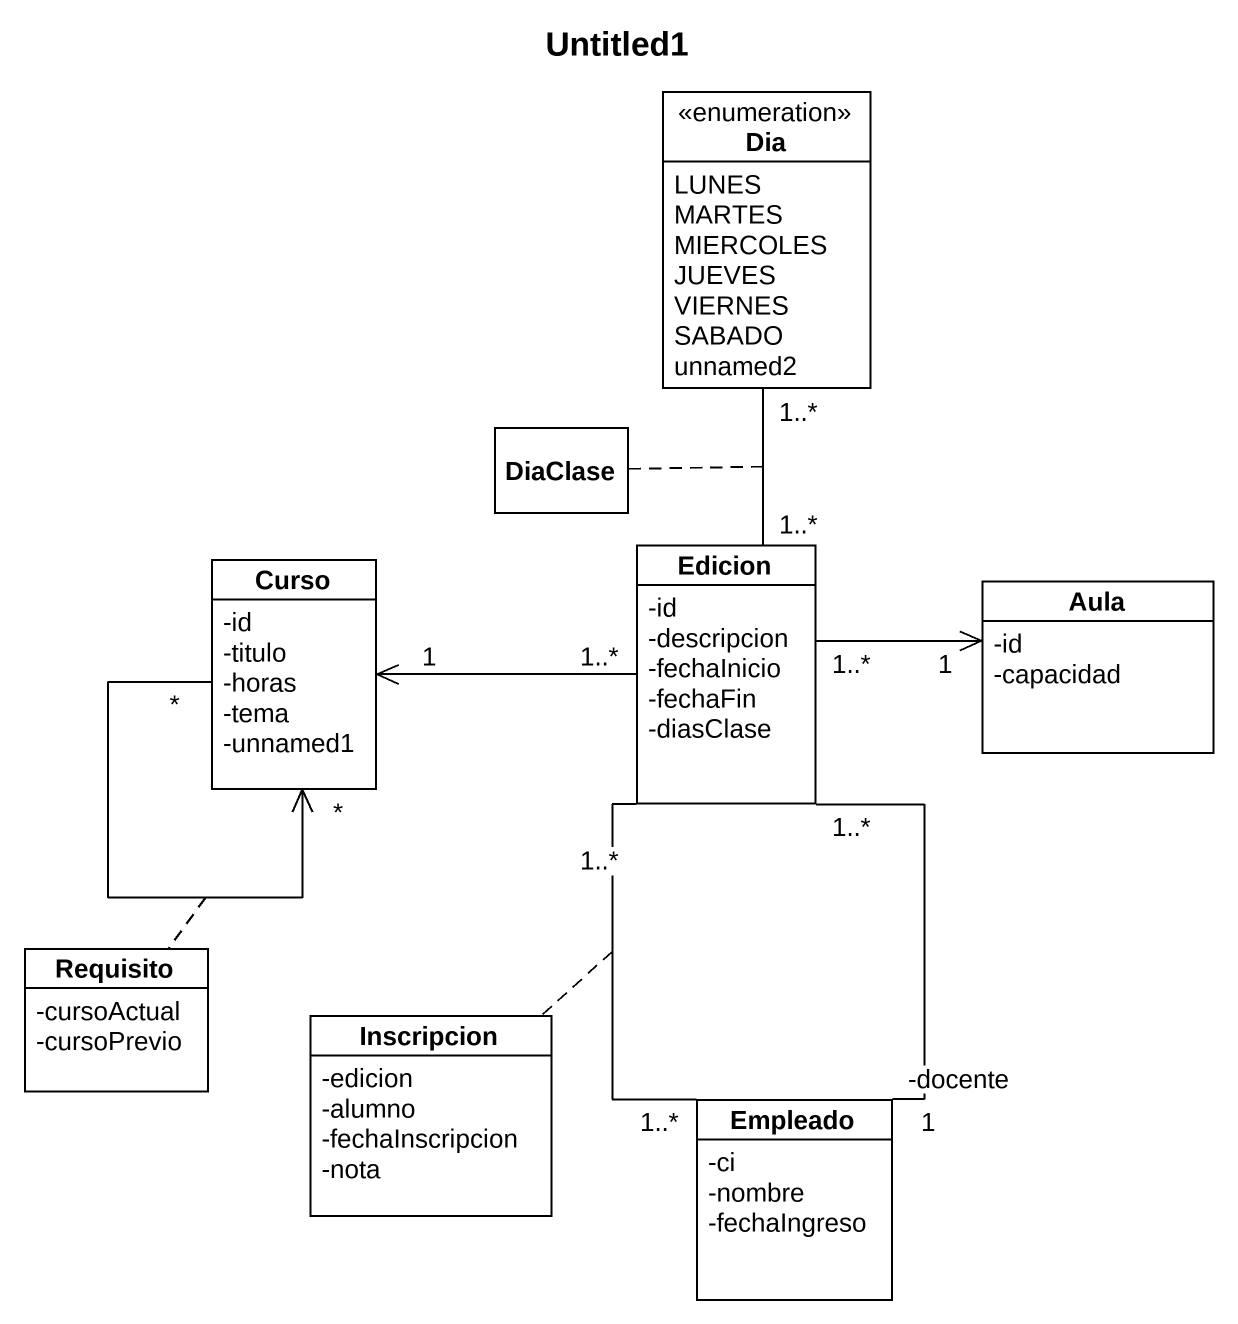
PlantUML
@startuml
title Untitled1
hide circle
hide empty members
skinparam classAttributeIconSize 0
enum Dia {
  LUNES
  MARTES
  MIERCOLES
  JUEVES
  VIERNES
  SABADO
  unnamed2
}
class DiaClase
class Curso {
  -id
  -titulo
  -horas
  -tema
  -unnamed1
}
class Edicion {
  -id
  -descripcion
  -fechaInicio
  -fechaFin
  -diasClase
}
class Aula {
  -id
  -capacidad
}
class Requisito {
  -cursoActual
  -cursoPrevio
}
class Inscripcion {
  -edicion
  -alumno
  -fechaInscripcion
  -nota
}
class Empleado {
  -ci
  -nombre
  -fechaIngreso
}
Curso "*" <-- "*" Curso
(Curso, Curso) .. Requisito
Edicion "1..*" -up- "1..*" Dia
(Edicion, Dia) .. DiaClase
Edicion "1..*" -left-> "1" Curso
Edicion "1..*" -right-> "1" Aula
Edicion "1..*" -- "1..*" Empleado
(Edicion, Empleado) .. Inscripcion
Edicion "1..*" -- "1\n-docente" Empleado
@enduml
